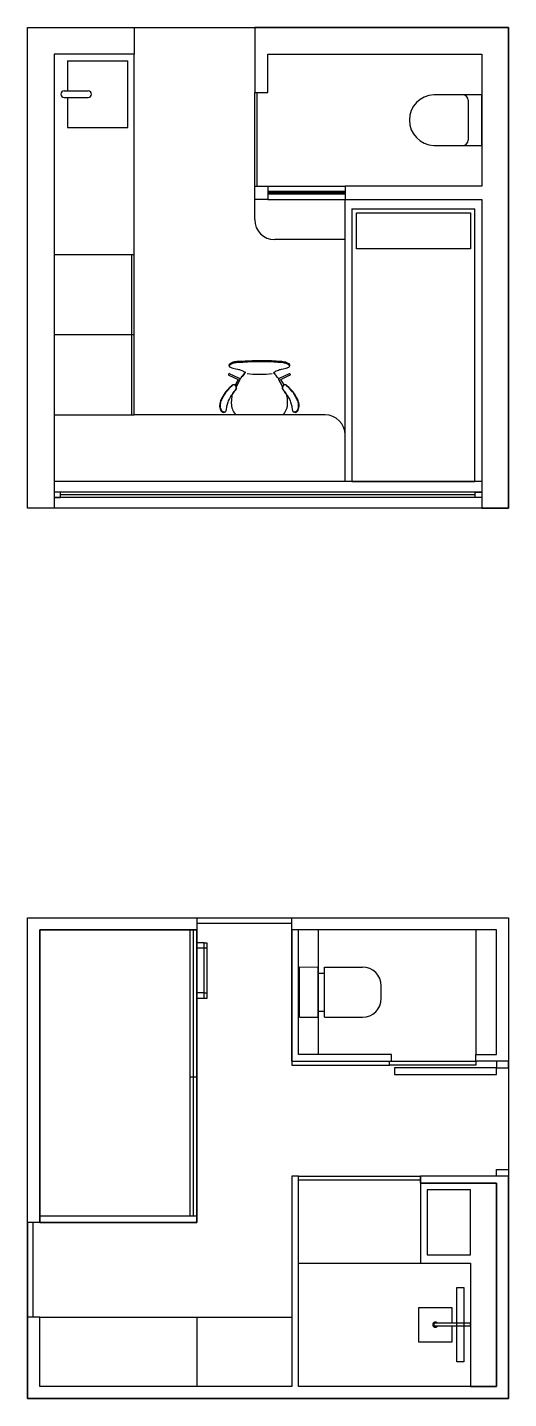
# Model space of a CAD drawing. Header units: millimetres. Extents: x 2.7 to 51.7, y -12.6 to 38.4.
# Drawn here: x 41 to 44.65, y -12.58 to -2.17 of the extents above; entities that cross this region are included whole.
import ezdxf

# ---------------------------------------------------------------- set-up
doc = ezdxf.new("R2010")
doc.units = ezdxf.units.MM
for name, color, linetype in [('discontinua', 2, 'Continuous'), ('mobiliario', 5, 'Continuous'), ('muro', 7, 'Continuous'), ('puerta', 9, 'Continuous'), ('ventanas', 6, 'Continuous')]:
    doc.layers.add(name, color=color, linetype=linetype)
doc.layers.add('outline', color=3, linetype='Continuous', true_color=0x00ff00)

msp = doc.modelspace()

# ---------------------------------------------------------------- linework, layer by layer
at = {"layer": 'discontinua', "ltscale": 0.3}
msp.add_lwpolyline([(44.315, -11.737), (44.315, -12.302), (44.26, -12.302), (44.26, -11.737)], close=True, dxfattribs=at)
at = {"layer": 'mobiliario'}
for p, q in [((41.814, -5.113), (41.814, -2.375)), ((41.307, -2.426), (41.764, -2.426)), ((41.307, -2.426), (41.307, -2.654)), ((41.764, -2.933), (41.764, -2.426)), ((41.282, -2.654), (41.464, -2.654)), ((41.282, -2.705), (41.464, -2.705)), ((41.307, -2.705), (41.307, -2.933)), ((44.45, -2.684), (44.085, -2.684)), ((44.45, -3.068), (44.45, -2.684)), ((44.347, -2.724), (44.347, -3.029)), ((41.307, -2.933), (41.764, -2.933)), ((44.085, -3.068), (44.45, -3.068)), ((42.727, -3.631), (42.727, -3.479)), ((43.413, -3.783), (43.413, -3.479)), ((43.465, -3.548), (44.398, -3.548)), ((43.413, -3.783), (42.879, -3.783)), ((41.206, -3.896), (41.814, -3.896)), ((41.794, -5.113), (41.794, -3.896)), ((41.206, -4.504), (41.814, -4.504)), ((42.872, -4.793), (42.873, -4.796)), ((41.206, -5.113), (41.814, -5.113)), ((43.261, -5.113), (41.814, -5.113)), ((43.413, -5.62), (43.413, -5.265)), ((43.066, -9.303), (43.209, -9.304)), ((43.066, -9.686), (43.066, -9.303)), ((43.209, -9.686), (43.209, -9.304)), ((43.209, -9.351), (43.257, -9.351)), ((43.257, -9.686), (43.257, -9.304)), ((43.257, -9.304), (43.544, -9.304)), ((43.687, -9.543), (43.687, -9.447)), ((43.209, -9.638), (43.257, -9.638)), ((43.066, -9.686), (43.209, -9.686)), ((43.257, -9.686), (43.543, -9.686)), ((43.985, -10.944), (43.985, -10.892)), ((43.059, -11.552), (43.985, -11.552)), ((41.096, -11.963), (43.008, -11.963)), ((43.008, -11.963), (43.008, -12.487)), ((44.365, -12.008), (44.097, -12.008)), ((44.365, -12.031), (44.097, -12.031)), ((44.365, -12.031), (44.365, -12.008))]:
    msp.add_line(p, q, dxfattribs=at)
for points in [[(43.413, -3.479), (44.45, -3.479), (44.45, -5.62), (43.413, -5.62)], [(43.499, -3.852), (43.499, -3.58), (44.364, -3.58), (44.364, -3.852)], [(42.881, -4.706), (42.872, -4.705), (42.854, -4.704), (42.836, -4.704), (42.8, -4.703), (42.776, -4.703), (42.763, -4.703), (42.745, -4.703), (42.709, -4.704), (42.672, -4.705), (42.654, -4.706), (42.636, -4.707), (42.628, -4.707), (42.592, -4.709), (42.583, -4.71), (42.574, -4.711), (42.565, -4.713), (42.557, -4.716), (42.539, -4.727), (42.533, -4.732), (42.532, -4.738), (42.534, -4.743), (42.535, -4.737), (42.538, -4.735), (42.541, -4.732), (42.549, -4.726), (42.552, -4.725), (42.561, -4.719), (42.573, -4.717), (42.586, -4.715), (42.599, -4.714), (42.619, -4.713), (42.637, -4.712), (42.655, -4.711), (42.673, -4.71), (42.709, -4.709), (42.763, -4.708), (42.776, -4.708), (42.799, -4.708), (42.818, -4.708), (42.836, -4.709), (42.854, -4.709), (42.872, -4.71), (42.903, -4.712), (42.927, -4.713), (42.942, -4.715), (42.951, -4.717), (42.964, -4.721), (42.974, -4.726), (42.986, -4.732), (42.992, -4.738), (42.993, -4.742), (42.995, -4.737), (42.994, -4.733), (42.988, -4.727), (42.969, -4.718), (42.961, -4.714), (42.952, -4.712), (42.943, -4.71), (42.934, -4.709), (42.929, -4.709), (42.916, -4.708), (42.899, -4.707), (42.89, -4.706)], [(42.465, -5.04), (42.466, -5.029), (42.467, -5.026), (42.467, -5.023), (42.467, -5.021), (42.468, -5.02), (42.468, -5.019), (42.469, -5.013), (42.471, -5.007), (42.475, -4.998), (42.477, -4.994), (42.478, -4.992), (42.478, -4.991), (42.479, -4.991), (42.482, -4.983), (42.486, -4.977), (42.49, -4.969), (42.493, -4.965), (42.494, -4.962), (42.495, -4.961), (42.496, -4.96), (42.507, -4.942), (42.507, -4.942), (42.516, -4.932), (42.528, -4.918), (42.537, -4.909), (42.539, -4.907), (42.54, -4.906), (42.54, -4.906), (42.541, -4.906), (42.543, -4.903), (42.547, -4.9), (42.547, -4.899), (42.547, -4.899), (42.551, -4.896), (42.553, -4.894), (42.556, -4.891), (42.558, -4.889), (42.56, -4.888), (42.561, -4.886), (42.564, -4.885), (42.559, -4.887), (42.558, -4.887), (42.552, -4.893), (42.55, -4.894), (42.548, -4.896), (42.546, -4.898), (42.543, -4.901), (42.542, -4.901), (42.541, -4.903), (42.54, -4.904), (42.54, -4.904), (42.539, -4.904), (42.536, -4.907), (42.533, -4.91), (42.528, -4.915), (42.526, -4.918), (42.525, -4.919), (42.524, -4.92), (42.512, -4.933), (42.503, -4.944), (42.498, -4.952), (42.495, -4.957), (42.493, -4.959), (42.492, -4.961), (42.492, -4.962), (42.486, -4.971), (42.484, -4.975), (42.483, -4.976), (42.482, -4.977), (42.482, -4.978), (42.478, -4.985), (42.475, -4.992), (42.471, -5), (42.469, -5.004), (42.468, -5.007), (42.468, -5.008), (42.467, -5.009), (42.465, -5.015), (42.464, -5.021), (42.462, -5.028), (42.462, -5.03), (42.462, -5.03), (42.462, -5.031), (42.462, -5.031), (42.461, -5.042), (42.461, -5.05), (42.462, -5.059), (42.465, -5.07), (42.468, -5.076), (42.469, -5.077), (42.47, -5.079), (42.47, -5.08), (42.471, -5.081), (42.471, -5.081), (42.473, -5.085), (42.476, -5.088), (42.48, -5.091), (42.484, -5.092), (42.492, -5.094), (42.497, -5.092), (42.501, -5.091), (42.497, -5.092), (42.488, -5.091), (42.484, -5.089), (42.48, -5.086), (42.478, -5.083), (42.475, -5.079), (42.473, -5.075), (42.473, -5.075), (42.472, -5.074), (42.472, -5.074), (42.47, -5.069), (42.466, -5.057), (42.465, -5.049)], [(42.543, -4.979), (42.552, -4.966), (42.552, -4.964), (42.553, -4.963), (42.555, -4.96), (42.559, -4.955), (42.561, -4.952), (42.572, -4.937), (42.575, -4.932), (42.576, -4.931), (42.577, -4.931), (42.578, -4.929), (42.58, -4.927), (42.583, -4.921), (42.585, -4.918), (42.586, -4.915), (42.587, -4.913), (42.587, -4.912), (42.587, -4.912), (42.587, -4.912), (42.587, -4.911), (42.587, -4.91), (42.588, -4.91), (42.587, -4.905), (42.586, -4.9), (42.585, -4.898), (42.583, -4.895), (42.581, -4.892), (42.579, -4.889), (42.575, -4.886), (42.571, -4.885), (42.567, -4.884), (42.564, -4.885), (42.561, -4.886), (42.56, -4.888), (42.558, -4.889), (42.556, -4.891), (42.553, -4.894), (42.551, -4.896), (42.547, -4.899), (42.547, -4.899), (42.547, -4.9), (42.547, -4.9), (42.543, -4.903), (42.541, -4.906), (42.54, -4.906), (42.54, -4.906), (42.539, -4.907), (42.537, -4.909), (42.528, -4.918), (42.516, -4.932), (42.507, -4.942), (42.507, -4.942), (42.507, -4.942), (42.496, -4.96), (42.495, -4.961), (42.494, -4.962), (42.493, -4.965), (42.49, -4.969), (42.486, -4.977), (42.482, -4.983), (42.479, -4.991), (42.478, -4.991), (42.478, -4.992), (42.477, -4.994), (42.475, -4.998), (42.471, -5.007), (42.469, -5.013), (42.468, -5.019), (42.468, -5.02), (42.467, -5.021), (42.467, -5.023), (42.467, -5.026), (42.466, -5.029), (42.465, -5.04), (42.465, -5.049), (42.466, -5.057), (42.47, -5.069), (42.472, -5.074), (42.472, -5.074), (42.472, -5.074), (42.473, -5.075), (42.473, -5.075), (42.475, -5.079), (42.478, -5.083), (42.48, -5.086), (42.484, -5.089), (42.488, -5.091), (42.497, -5.092), (42.501, -5.091), (42.505, -5.089), (42.508, -5.085), (42.511, -5.082), (42.512, -5.078), (42.513, -5.073), (42.514, -5.072), (42.514, -5.072), (42.514, -5.071), (42.514, -5.068), (42.516, -5.056), (42.517, -5.048), (42.517, -5.048), (42.517, -5.048), (42.517, -5.047), (42.517, -5.046), (42.519, -5.04), (42.521, -5.032), (42.523, -5.024), (42.523, -5.023), (42.524, -5.022), (42.524, -5.02), (42.526, -5.016), (42.529, -5.007), (42.535, -4.993)], [(42.615, -4.84), (42.614, -4.838), (42.612, -4.836), (42.537, -4.801), (42.535, -4.8), (42.532, -4.801), (42.529, -4.803), (42.528, -4.806), (42.528, -4.809), (42.53, -4.812), (42.601, -4.845), (42.578, -4.888), (42.579, -4.889), (42.581, -4.892), (42.583, -4.895), (42.585, -4.898), (42.586, -4.899), (42.614, -4.847), (42.615, -4.845), (42.616, -4.842)], [(42.655, -4.795), (42.656, -4.792), (42.654, -4.79), (42.653, -4.79), (42.653, -4.79), (42.65, -4.795), (42.645, -4.803), (42.641, -4.809), (42.634, -4.818), (42.628, -4.825), (42.636, -4.816), (42.645, -4.807), (42.651, -4.8)], [(42.877, -4.795), (42.874, -4.791), (42.872, -4.793), (42.873, -4.796), (42.876, -4.8), (42.882, -4.807), (42.89, -4.815), (42.892, -4.818), (42.892, -4.818), (42.886, -4.809), (42.882, -4.803)], [(42.992, -4.813), (42.995, -4.812), (42.996, -4.812), (42.997, -4.81), (42.998, -4.806), (42.997, -4.804), (42.994, -4.801), (42.992, -4.8), (42.988, -4.801), (42.913, -4.836), (42.911, -4.838), (42.911, -4.84), (42.91, -4.842), (42.91, -4.845), (42.911, -4.847), (42.911, -4.847), (42.939, -4.899), (42.94, -4.898), (42.942, -4.895), (42.944, -4.892), (42.946, -4.889), (42.95, -4.886), (42.925, -4.845)], [(43.057, -5.019), (43.056, -5.013), (43.054, -5.007), (43.05, -4.998), (43.048, -4.994), (43.047, -4.992), (43.047, -4.991), (43.046, -4.991), (43.043, -4.983), (43.039, -4.977), (43.035, -4.969), (43.032, -4.965), (43.031, -4.962), (43.03, -4.961), (43.029, -4.96), (43.029, -4.959), (43.023, -4.95), (43.021, -4.946), (43.019, -4.944), (43.018, -4.942), (43.009, -4.932), (42.997, -4.918), (42.988, -4.909), (42.986, -4.907), (42.986, -4.906), (42.985, -4.906), (42.985, -4.906), (42.982, -4.903), (42.979, -4.9), (42.978, -4.899), (42.975, -4.896), (42.972, -4.894), (42.969, -4.891), (42.967, -4.889), (42.965, -4.888), (42.964, -4.886), (42.962, -4.885), (42.958, -4.884), (42.954, -4.885), (42.95, -4.886), (42.946, -4.889), (42.944, -4.892), (42.942, -4.895), (42.94, -4.898), (42.939, -4.899), (42.939, -4.9), (42.938, -4.905), (42.938, -4.91), (42.938, -4.91), (42.938, -4.911), (42.938, -4.912), (42.938, -4.912), (42.938, -4.912), (42.938, -4.913), (42.939, -4.915), (42.94, -4.918), (42.942, -4.921), (42.946, -4.927), (42.948, -4.929), (42.949, -4.931), (42.949, -4.931), (42.95, -4.932), (42.954, -4.937), (42.964, -4.952), (42.966, -4.955), (42.97, -4.96), (42.972, -4.963), (42.973, -4.964), (42.974, -4.966), (42.982, -4.979), (42.99, -4.993), (42.996, -5.007), (42.999, -5.016), (43.001, -5.02), (43.002, -5.022), (43.002, -5.023), (43.002, -5.024), (43.005, -5.032), (43.006, -5.04), (43.008, -5.046), (43.008, -5.047), (43.008, -5.048), (43.008, -5.048), (43.008, -5.048), (43.009, -5.056), (43.011, -5.068), (43.011, -5.071), (43.012, -5.072), (43.012, -5.072), (43.012, -5.073), (43.013, -5.078), (43.015, -5.082), (43.017, -5.085), (43.02, -5.089), (43.024, -5.091), (43.029, -5.092), (43.037, -5.091), (43.041, -5.089), (43.045, -5.086), (43.048, -5.083), (43.05, -5.079), (43.052, -5.075), (43.053, -5.075), (43.053, -5.074), (43.053, -5.074), (43.056, -5.069), (43.059, -5.057), (43.06, -5.049), (43.06, -5.04), (43.059, -5.029), (43.059, -5.026), (43.058, -5.023), (43.058, -5.021), (43.058, -5.02)], [(43.06, -5.07), (43.063, -5.059), (43.064, -5.05), (43.065, -5.042), (43.064, -5.031), (43.064, -5.031), (43.064, -5.03), (43.063, -5.03), (43.063, -5.028), (43.062, -5.021), (43.06, -5.015), (43.058, -5.009), (43.058, -5.008), (43.057, -5.007), (43.056, -5.004), (43.054, -5), (43.051, -4.992), (43.047, -4.985), (43.044, -4.978), (43.043, -4.977), (43.043, -4.976), (43.042, -4.975), (43.039, -4.971), (43.034, -4.962), (43.032, -4.96), (43.031, -4.957), (43.028, -4.953), (43.022, -4.944), (43.022, -4.944), (43.014, -4.933), (43.002, -4.92), (43, -4.919), (42.999, -4.918), (42.997, -4.915), (42.992, -4.91), (42.989, -4.907), (42.986, -4.904), (42.986, -4.904), (42.985, -4.904), (42.985, -4.903), (42.983, -4.901), (42.983, -4.901), (42.979, -4.898), (42.977, -4.896), (42.975, -4.894), (42.974, -4.893), (42.972, -4.892), (42.972, -4.891), (42.972, -4.891), (42.972, -4.891), (42.971, -4.89), (42.971, -4.89), (42.971, -4.89), (42.97, -4.889), (42.968, -4.887), (42.962, -4.885), (42.964, -4.886), (42.965, -4.888), (42.967, -4.889), (42.969, -4.891), (42.972, -4.894), (42.975, -4.896), (42.978, -4.899), (42.979, -4.9), (42.982, -4.903), (42.985, -4.906), (42.985, -4.906), (42.986, -4.906), (42.986, -4.907), (42.988, -4.909), (42.997, -4.918), (43.009, -4.932), (43.018, -4.942), (43.019, -4.944), (43.021, -4.946), (43.023, -4.95), (43.029, -4.959), (43.029, -4.96), (43.03, -4.961), (43.031, -4.962), (43.032, -4.965), (43.035, -4.969), (43.039, -4.977), (43.043, -4.983), (43.046, -4.991), (43.047, -4.991), (43.047, -4.992), (43.048, -4.994), (43.05, -4.998), (43.054, -5.007), (43.056, -5.013), (43.057, -5.019), (43.058, -5.02), (43.058, -5.021), (43.058, -5.023), (43.059, -5.026), (43.059, -5.029), (43.06, -5.04), (43.06, -5.049), (43.059, -5.057), (43.056, -5.069), (43.053, -5.074), (43.053, -5.074), (43.053, -5.074), (43.053, -5.075), (43.052, -5.075), (43.05, -5.079), (43.048, -5.083), (43.045, -5.086), (43.041, -5.089), (43.037, -5.091), (43.029, -5.092), (43.024, -5.091), (43.029, -5.092), (43.033, -5.094), (43.041, -5.092), (43.046, -5.091), (43.049, -5.088), (43.052, -5.085), (43.054, -5.081), (43.055, -5.081), (43.055, -5.08), (43.056, -5.079), (43.057, -5.077), (43.057, -5.076)], [(41.096, -9.022), (42.288, -9.022), (42.288, -11.243), (41.096, -11.243)], [(42.344, -9.12), (42.365, -9.12), (42.365, -9.162), (42.344, -9.162)], [(42.344, -9.5), (42.365, -9.5), (42.365, -9.543), (42.344, -9.543)], [(44.365, -11.552), (44.365, -12.487), (44.561, -12.487), (44.561, -10.944), (43.985, -10.944), (43.985, -11.552)], [(44.365, -11.489), (44.365, -10.995), (44.036, -10.995), (44.036, -11.489)]]:
    msp.add_lwpolyline(points, close=True, dxfattribs=at)
for points in [[(43.465, -3.548), (43.465, -5.62), (44.398, -5.62), (44.398, -3.548)], [(42.946, -5.113), (42.953, -5.1), (42.964, -5.08), (42.969, -5.07), (42.973, -5.059), (42.974, -5.055), (42.975, -5.048), (42.976, -5.039), (42.977, -5.025), (42.977, -5.013), (42.977, -5.006), (42.976, -5.001), (42.975, -4.989), (42.973, -4.979), (42.971, -4.967), (42.97, -4.959), (42.966, -4.955), (42.964, -4.952), (42.954, -4.937), (42.95, -4.932), (42.949, -4.931), (42.949, -4.931), (42.948, -4.929), (42.946, -4.927), (42.942, -4.921), (42.94, -4.918), (42.939, -4.915), (42.938, -4.913), (42.938, -4.912), (42.938, -4.912), (42.938, -4.912), (42.938, -4.911), (42.938, -4.91), (42.938, -4.905), (42.939, -4.9), (42.939, -4.899), (42.911, -4.847), (42.911, -4.847), (42.91, -4.845), (42.91, -4.842), (42.91, -4.841), (42.907, -4.837), (42.898, -4.826), (42.89, -4.815), (42.882, -4.807), (42.876, -4.8), (42.873, -4.796), (42.872, -4.793), (42.874, -4.79), (42.879, -4.787), (42.884, -4.783), (42.891, -4.78), (42.899, -4.776), (42.907, -4.773), (42.916, -4.77), (42.923, -4.768), (42.93, -4.767), (42.944, -4.763), (42.966, -4.758), (42.973, -4.756), (42.979, -4.754), (42.985, -4.752), (42.989, -4.749), (42.992, -4.746), (42.993, -4.742), (42.992, -4.738), (42.986, -4.732), (42.974, -4.726), (42.964, -4.721), (42.951, -4.717), (42.942, -4.715), (42.927, -4.713), (42.903, -4.712), (42.872, -4.71), (42.854, -4.709), (42.836, -4.709), (42.818, -4.708), (42.799, -4.708), (42.776, -4.708), (42.763, -4.708), (42.709, -4.709), (42.673, -4.71), (42.655, -4.711), (42.637, -4.712), (42.619, -4.713), (42.599, -4.714), (42.586, -4.715), (42.573, -4.717), (42.561, -4.719), (42.552, -4.725), (42.549, -4.726), (42.541, -4.732), (42.538, -4.735), (42.535, -4.737), (42.534, -4.743), (42.537, -4.748), (42.538, -4.749), (42.543, -4.751), (42.548, -4.754), (42.554, -4.756), (42.561, -4.758), (42.583, -4.763), (42.598, -4.766), (42.605, -4.768), (42.611, -4.77), (42.618, -4.772), (42.629, -4.776), (42.636, -4.779), (42.643, -4.783), (42.649, -4.787), (42.654, -4.79), (42.656, -4.792), (42.655, -4.795), (42.651, -4.8), (42.645, -4.807), (42.636, -4.816), (42.628, -4.825), (42.622, -4.833), (42.616, -4.842), (42.616, -4.842), (42.615, -4.845), (42.614, -4.847), (42.589, -4.894), (42.587, -4.903), (42.587, -4.905), (42.588, -4.91), (42.587, -4.91), (42.587, -4.911), (42.587, -4.912), (42.587, -4.912), (42.587, -4.912), (42.587, -4.913), (42.586, -4.915), (42.585, -4.918), (42.583, -4.921), (42.58, -4.927), (42.578, -4.929), (42.577, -4.931), (42.576, -4.931), (42.575, -4.932), (42.572, -4.937), (42.561, -4.952), (42.559, -4.955), (42.558, -4.956), (42.555, -4.967), (42.553, -4.978), (42.552, -4.99), (42.55, -5.001), (42.55, -5.006), (42.549, -5.013), (42.549, -5.025), (42.55, -5.037), (42.551, -5.048), (42.554, -5.059), (42.558, -5.07), (42.562, -5.08), (42.567, -5.09), (42.574, -5.101), (42.581, -5.114)], [(42.671, -4.8), (42.713, -4.803), (42.763, -4.804), (42.813, -4.803), (42.86, -4.8)], [(41.096, -11.192), (42.237, -11.192), (42.237, -9.022)], [(42.288, -9.022), (42.288, -11.243), (41.157, -11.243)], [(42.263, -11.192), (42.263, -9.022)], [(42.288, -10.138), (42.288, -9.022)], [(43.209, -9.022), (43.209, -9.967)], [(44.406, -9.022), (44.406, -9.967)], [(42.344, -9.12), (42.288, -9.12)], [(42.344, -9.162), (42.288, -9.162)], [(42.344, -9.5), (42.344, -9.162)], [(42.365, -9.162), (42.365, -9.5)], [(42.344, -9.5), (42.288, -9.5)], [(42.344, -9.543), (42.288, -9.543)], [(43.008, -10.018), (43.008, -10.049), (43.749, -10.049)], [(42.237, -10.138), (42.288, -10.138)], [(42.288, -11.192), (42.288, -10.138)], [(41.096, -11.243), (42.288, -11.243), (42.288, -11.192)], [(42.237, -11.192), (42.288, -11.192)], [(42.288, -11.963), (42.288, -12.487)], [(44.226, -12.008), (44.226, -11.891), (43.969, -11.891), (43.969, -12.148), (44.226, -12.148), (44.226, -12.031)]]:
    msp.add_lwpolyline(points, dxfattribs=at)
for centre, radius, start, end in [((41.282, -2.679), 0.0253, 90, 270), ((41.464, -2.679), 0.0253, 270, 90), ((44.093, -2.876), 0.192, 92.3215, 267.6785), ((44.306, -2.725), 0.0406, 1.6529, 91.6529), ((44.306, -3.027), 0.0406, 268.3471, 358.3471), ((42.879, -3.631), 0.152, 180, 270), ((43.261, -5.265), 0.152, 0, 90), ((44.561, -9.23), 0.00103, 0, 90), ((43.544, -9.447), 0.143, 359.981, 89.981), ((43.544, -9.543), 0.143, 269.981, 359.981), ((44.561, -9.742), 0.00103, 270, 0), ((44.098, -12.019), 0.0197, 35.0048, 324.7839), ((44.098, -12.019), 0.0122, 67.4256, 292.0295)]:
    msp.add_arc(centre, radius, start, end, dxfattribs=at)
at = {"layer": 'muro'}
msp.add_line((44.45, -3.479), (44.45, -4.516), dxfattribs=at)
for points in [[(41.206, -2.375), (41.206, -5.62), (41.206, -5.822), (41.003, -5.822), (41.003, -2.172), (41.814, -2.172), (41.814, -2.375)], [(42.727, -2.667), (42.828, -2.667), (42.828, -2.375), (44.45, -2.375), (44.45, -3.377), (43.413, -3.377), (43.413, -3.479), (44.45, -3.479), (44.45, -5.822), (44.653, -5.822), (44.653, -2.172), (42.727, -2.172)], [(42.727, -3.479), (42.727, -3.377), (42.828, -3.377), (42.828, -3.479)], [(42.288, -9.022), (41.096, -9.022), (41.096, -11.243), (41.003, -11.243), (41.003, -8.93), (42.288, -8.93)], [(43.985, -10.892), (43.985, -10.944), (44.561, -10.944), (44.561, -12.487), (43.059, -12.487), (43.059, -10.892), (43.008, -10.892), (43.008, -12.487), (41.096, -12.487), (41.096, -11.963), (41.003, -11.963), (41.003, -12.58), (44.448, -12.58), (44.653, -12.58), (44.653, -10.892)]]:
    msp.add_lwpolyline(points, close=True, dxfattribs=at)
for points in [[(44.653, -10.018), (44.406, -10.018), (44.406, -9.967), (44.561, -9.967), (44.561, -9.022), (43.008, -9.022), (43.008, -8.93), (44.653, -8.93), (44.653, -10.018)], [(43.008, -10.018), (43.008, -9.022), (43.008, -10.018), (43.059, -10.018), (43.764, -10.018), (43.764, -9.967), (43.059, -9.967), (43.059, -9.022)]]:
    msp.add_lwpolyline(points, dxfattribs=at)
at = {"layer": 'outline'}
for points in [[(41.003, -2.172), (44.653, -2.172), (44.653, -5.822), (41.003, -5.822)], [(41.003, -8.93), (44.653, -8.93), (44.653, -12.58), (41.003, -12.58)]]:
    msp.add_lwpolyline(points, close=True, dxfattribs=at)
at = {"layer": 'puerta'}
for p, q in [((42.727, -3.377), (42.727, -2.667)), ((42.747, -3.377), (42.747, -2.667))]:
    msp.add_line(p, q, dxfattribs=at)
for points in [[(43.749, -10.018), (44.406, -10.018), (44.406, -10.049), (43.749, -10.049), (43.749, -10.018)], [(44.561, -10.07), (43.789, -10.07), (43.789, -10.121), (44.561, -10.121), (44.561, -10.07)], [(43.985, -10.923), (43.059, -10.923), (43.059, -10.892), (43.985, -10.892), (43.985, -10.923)]]:
    msp.add_lwpolyline(points, dxfattribs=at)
for points in [[(44.561, -10.018), (44.561, -10.07), (44.653, -10.07), (44.653, -10.018)], [(44.653, -10.892), (44.561, -10.892), (44.561, -10.841), (44.653, -10.841)]]:
    msp.add_lwpolyline(points, close=True, dxfattribs=at)
at = {"layer": 'ventanas'}
for p, q in [((42.828, -3.377), (43.413, -3.377)), ((43.413, -3.418), (42.828, -3.418)), ((43.413, -3.428), (42.828, -3.428)), ((43.413, -3.438), (42.828, -3.438)), ((42.828, -3.479), (43.413, -3.479)), ((44.45, -5.62), (41.206, -5.62)), ((44.45, -5.701), (41.206, -5.701)), ((44.401, -5.721), (41.255, -5.721)), ((44.45, -5.741), (41.206, -5.741)), ((44.45, -5.822), (41.206, -5.822))]:
    msp.add_line(p, q, dxfattribs=at)
for points in [[(41.206, -5.741), (41.255, -5.741), (41.255, -5.701), (41.206, -5.701)], [(44.45, -5.741), (44.401, -5.741), (44.401, -5.701), (44.45, -5.701)]]:
    msp.add_lwpolyline(points, close=True, dxfattribs=at)
for points in [[(42.288, -8.93), (43.008, -8.93)], [(42.288, -8.971), (43.008, -8.971)], [(41.003, -11.243), (41.003, -11.963)], [(41.044, -11.243), (41.044, -11.963)]]:
    msp.add_lwpolyline(points, dxfattribs=at)

doc.saveas('drawing.dxf')
